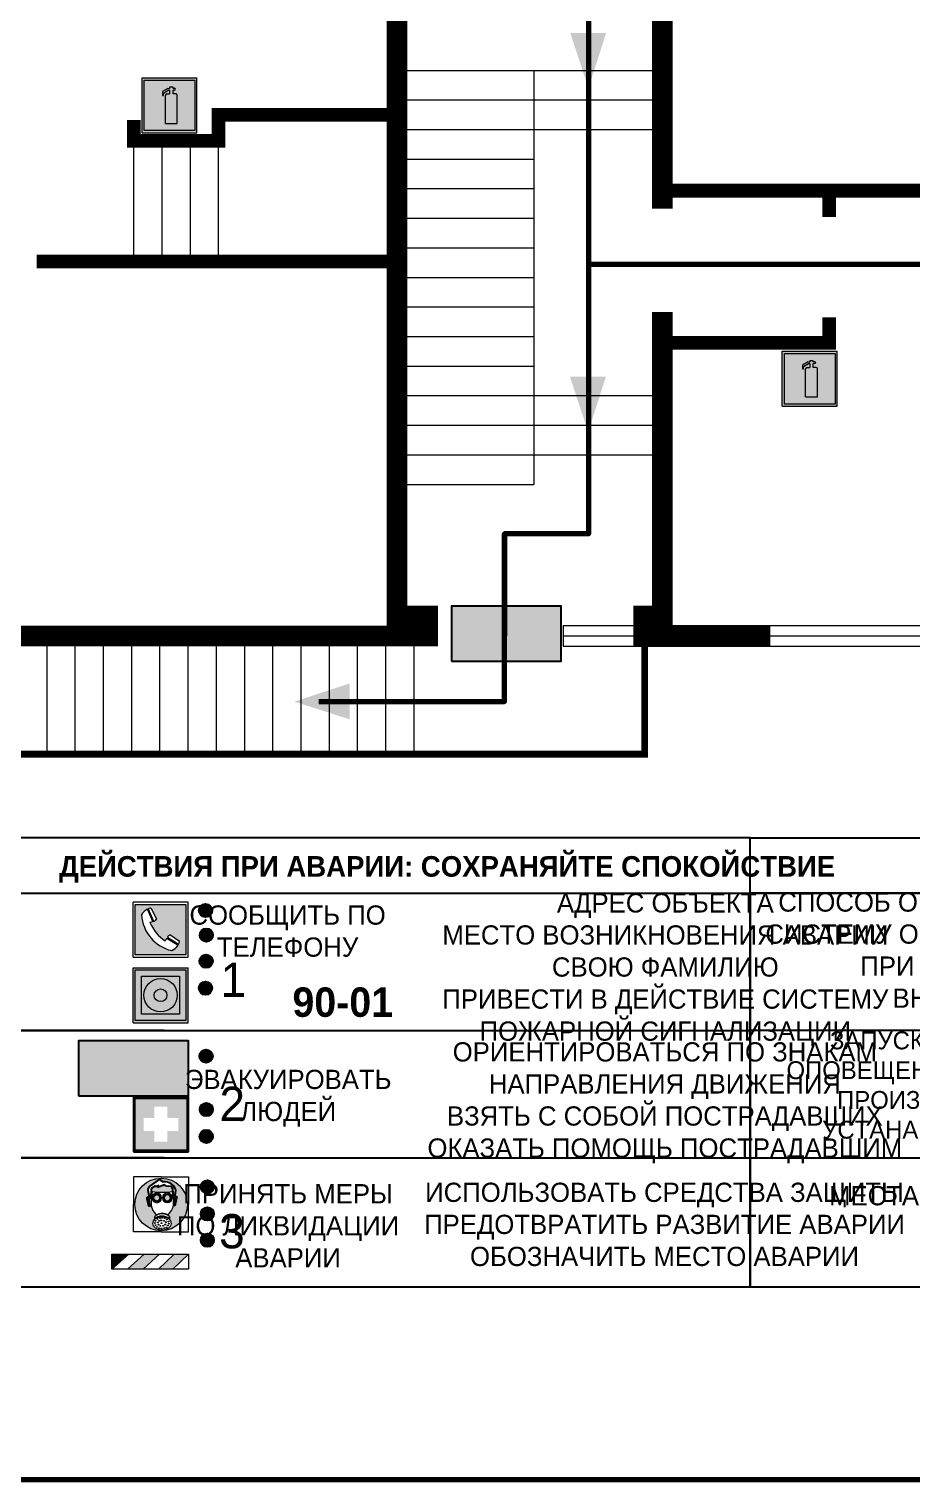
# Model space of a CAD drawing. Header units: millimetres. Extents: x 13810 to 67229, y 12374 to 21950.
# Drawn here: x 29005.7 to 29134.3, y 18689 to 18900.3 of the extents above; entities that cross this region are included whole.
import ezdxf

# ---------------------------------------------------------------- set-up
doc = ezdxf.new("R2010")
doc.units = ezdxf.units.MM
doc.layers.add('План_Штампы', color=7, linetype='Continuous')
doc.styles.add('обычный', font='arial.ttf')

# ---------------------------------------------------------------- blocks, each defined once
blk = doc.blocks.new('A$C38D26F80')
h = blk.add_hatch(color=5)
h.dxf.hatch_style = 1
h.paths.add_polyline_path([(-8.77, -4.48, 1), (-0.19, -4.48, 1)])
h.paths.add_polyline_path([(-6.75, -3.58), (-6.75, -3.31), (-6.62, -3.22), (-6.5, -3.22), (-6.42, -3.3), (-6.39, -3.28), (-6.59, -2.23), (-6.59, -2.01), (-6.38, -1.58), (-4.76, -0.4), (-4.13, -0.79, -0.362848), (-2.1, -2.1, -0.201049), (-2.17, -2.48, 0.085434), (-2.26, -3.13), (-1.9, -3.16), (-2.25, -4.7), (-2.4, -4.59), (-2.43, -4.34), (-2.36, -4.34), (-2.14, -3.34), (-2.47, -3.42), (-2.58, -1.95), (-2.77, -1.58), (-3.58, -1.52), (-3.92, -1.26), (-5.05, -1.73), (-4.87, -1.39), (-5.41, -1.6), (-5.41, -1.46), (-6.13, -1.87), (-6.18, -3.5), (-6.56, -3.47), (-6.37, -4.59), (-6.16, -4.43), (-6.16, -4.66), (-6.36, -4.79), (-6.37, -4.8), (-6.51, -4.76)], flags=16)
h.paths.add_polyline_path([(-6.51, -4.76), (-6.36, -4.79), (-6.37, -4.8)], flags=0)
h.paths.add_polyline_path([(-5.92, -2.34, 0.089508), (-2.67, -2.35), (-2.48, -3.88, -0.268602), (-3.4, -6.18, 0.262449), (-5.2, -6.18, -0.268602), (-6.11, -3.88)], flags=16)
edge = h.paths.add_edge_path(flags=16)
edge.add_ellipse((-5.19, -3.41), major_axis=(0, 0.842), ratio=0.848992, start_angle=0, end_angle=360)
edge = h.paths.add_edge_path(flags=0)
edge.add_ellipse((-5.19, -3.39), major_axis=(0, 0.665), ratio=0.853798, start_angle=0, end_angle=360)
edge = h.paths.add_edge_path(flags=0)
edge.add_ellipse((-5.19, -3.4), major_axis=(0, 0.528), ratio=0.864094, start_angle=0, end_angle=360)
edge = h.paths.add_edge_path(flags=16)
edge.add_ellipse((-3.47, -3.4), major_axis=(0, 0.842), ratio=0.848992, start_angle=0, end_angle=360)
h.paths.add_polyline_path([(-3.13, -6.45), (-3.13, -6.84, 0.383174), (-5.57, -6.85), (-5.57, -6.49, -0.369952)], flags=16)
edge = h.paths.add_edge_path(flags=0)
edge.add_ellipse((-3.47, -3.39), major_axis=(0, 0.665), ratio=0.853798, start_angle=0, end_angle=360)
edge = h.paths.add_edge_path(flags=0)
edge.add_ellipse((-3.47, -3.4), major_axis=(0, 0.528), ratio=0.864094, start_angle=0, end_angle=360)
edge = h.paths.add_edge_path(flags=16)
edge.add_ellipse((-4.34, -7.57), major_axis=(-1.48, 0), ratio=0.744955, start_angle=0, end_angle=360)
h.paths.add_polyline_path([(-5.01, -6.85, -1), (-5.15, -6.85, -1)], flags=0)
h.paths.add_polyline_path([(-5.33, -7.14, -1), (-5.47, -7.14, -1)], flags=0)
h.paths.add_polyline_path([(-4.61, -6.71, -1), (-4.74, -6.71, -1)], flags=16)
h.paths.add_polyline_path([(-5.43, -7.51, -1), (-5.57, -7.51, -1)], flags=0)
h.paths.add_polyline_path([(-4.26, -6.67, -1), (-4.4, -6.67, -1)], flags=16)
h.paths.add_polyline_path([(-4.74, -7.14, -1), (-4.88, -7.14, -1)], flags=0)
h.paths.add_polyline_path([(-4.93, -7.43, -1), (-5.07, -7.43, -1)], flags=0)
h.paths.add_polyline_path([(-4.41, -7.07, -1), (-4.54, -7.07, -1)], flags=0)
h.paths.add_polyline_path([(-5.33, -7.87, -1), (-5.46, -7.87, -1)], flags=0)
h.paths.add_polyline_path([(-3.8, -6.71, -1), (-3.94, -6.71, -1)], flags=16)
h.paths.add_polyline_path([(-4.85, -7.78, -1), (-4.98, -7.78, -1)], flags=0)
h.paths.add_polyline_path([(-3.96, -7.14, -1), (-4.1, -7.14, -1)], flags=0)
h.paths.add_polyline_path([(-4.33, -7.53, -1), (-4.47, -7.53, -1)], flags=0)
h.paths.add_polyline_path([(-5.09, -8.12, -1), (-5.23, -8.12, -1)], flags=0)
h.paths.add_polyline_path([(-3.5, -6.94, -1), (-3.64, -6.94, -1)], flags=0)
h.paths.add_polyline_path([(-4.54, -7.97, -1), (-4.68, -7.97, -1)], flags=0)
h.paths.add_polyline_path([(-3.66, -7.39, -1), (-3.8, -7.39, -1)], flags=0)
h.paths.add_polyline_path([(-4.73, -8.35, -1), (-4.86, -8.35, -1)], flags=0)
h.paths.add_polyline_path([(-4.09, -7.96, -1), (-4.23, -7.96, -1)], flags=0)
h.paths.add_polyline_path([(-3.77, -7.74, -1), (-3.91, -7.74, -1)], flags=0)
h.paths.add_polyline_path([(-3.22, -7.27, -1), (-3.35, -7.27, -1)], flags=0)
h.paths.add_polyline_path([(-4.34, -8.4, -1), (-4.47, -8.4, -1)], flags=0)
h.paths.add_polyline_path([(-3.16, -7.61, -1), (-3.3, -7.61, -1)], flags=0)
h.paths.add_polyline_path([(-3.9, -8.35, -1), (-4.04, -8.35, -1)], flags=0)
h.paths.add_polyline_path([(-3.32, -7.91, -1), (-3.46, -7.91, -1)], flags=0)
h.paths.add_polyline_path([(-3.55, -8.23, -1), (-3.69, -8.23, -1)], flags=0)
at = {"color": 5, "lineweight": 5}
for p, q in [((-4.48, 0), (-8.96, 0)), ((-8.96, 0), (-8.96, -4.48)), ((-4.48, 0), (0, 0)), ((0, 0), (0, -4.48)), ((-6.59, -2.01), (-6.38, -1.58)), ((-6.59, -2.23), (-6.59, -2.01)), ((-6.39, -3.28), (-6.59, -2.23)), ((-6.38, -1.58), (-4.76, -0.4)), ((-6.13, -1.87), (-6.18, -3.5)), ((-5.41, -1.46), (-6.13, -1.87)), ((-5.92, -2.34), (-6.11, -3.88)), ((-4.87, -1.39), (-5.41, -1.6)), ((-5.41, -1.6), (-5.41, -1.46)), ((-3.92, -1.26), (-5.05, -1.73)), ((-5.05, -1.73), (-4.87, -1.39)), ((-4.76, -0.4), (-4.13, -0.79)), ((-3.58, -1.52), (-3.92, -1.26)), ((-2.77, -1.58), (-3.58, -1.52)), ((-2.58, -1.95), (-2.77, -1.58)), ((-2.67, -2.34), (-2.48, -3.88)), ((-2.47, -3.42), (-2.58, -1.95)), ((-8.96, -8.96), (-8.96, -4.48)), ((-6.75, -3.31), (-6.62, -3.22)), ((-6.75, -3.58), (-6.75, -3.31)), ((-6.51, -4.76), (-6.75, -3.58)), ((-6.62, -3.22), (-6.5, -3.22)), ((-6.18, -3.5), (-6.56, -3.47)), ((-6.56, -3.47), (-6.37, -4.59)), ((-6.5, -3.22), (-6.42, -3.3)), ((-6.42, -3.3), (-6.39, -3.28)), ((-6.37, -4.59), (-6.16, -4.43)), ((-6.16, -4.66), (-6.37, -4.8)), ((-6.16, -4.43), (-6.16, -4.66)), ((-2.14, -3.34), (-2.47, -3.42)), ((-2.43, -4.34), (-2.4, -4.59)), ((-2.43, -4.34), (-2.36, -4.34)), ((-2.4, -4.59), (-2.25, -4.7)), ((-2.36, -4.34), (-2.14, -3.34)), ((-1.9, -3.16), (-2.26, -3.13)), ((-2.25, -4.7), (-1.9, -3.16)), ((0, -8.96), (0, -4.48)), ((-6.37, -4.8), (-6.51, -4.76)), ((-5.57, -6.49), (-5.57, -6.85)), ((-3.13, -6.45), (-3.13, -6.84)), ((-4.48, -8.96), (-8.96, -8.96)), ((-4.48, -8.96), (0, -8.96))]:
    blk.add_line(p, q, dxfattribs=at)
at = {"color": 5}
for p, q in [((-6.59, -2.01), (-6.38, -1.58)), ((-6.59, -2.23), (-6.59, -2.01)), ((-6.39, -3.28), (-6.59, -2.23)), ((-6.38, -1.58), (-4.76, -0.4)), ((-6.13, -1.87), (-6.18, -3.5)), ((-5.41, -1.46), (-6.13, -1.87)), ((-4.87, -1.39), (-5.41, -1.6)), ((-5.41, -1.6), (-5.41, -1.46)), ((-3.92, -1.26), (-5.05, -1.73)), ((-5.05, -1.73), (-4.87, -1.39)), ((-4.76, -0.4), (-4.13, -0.79)), ((-3.58, -1.52), (-3.92, -1.26)), ((-2.77, -1.58), (-3.58, -1.52)), ((-2.58, -1.95), (-2.77, -1.58)), ((-2.47, -3.42), (-2.58, -1.95)), ((-6.75, -3.31), (-6.62, -3.22)), ((-6.75, -3.58), (-6.75, -3.31)), ((-6.51, -4.76), (-6.75, -3.58)), ((-6.62, -3.22), (-6.5, -3.22)), ((-6.18, -3.5), (-6.56, -3.47)), ((-6.56, -3.47), (-6.37, -4.59)), ((-6.5, -3.22), (-6.42, -3.3)), ((-6.42, -3.3), (-6.39, -3.28)), ((-6.37, -4.59), (-6.16, -4.43)), ((-6.16, -4.66), (-6.37, -4.8)), ((-6.16, -4.66), (-6.36, -4.79)), ((-6.16, -4.43), (-6.16, -4.66)), ((-2.14, -3.34), (-2.47, -3.42)), ((-2.4, -4.59), (-2.43, -4.34)), ((-2.43, -4.34), (-2.36, -4.34)), ((-2.25, -4.7), (-2.4, -4.59)), ((-2.36, -4.34), (-2.14, -3.34)), ((-2.26, -3.13), (-1.9, -3.16)), ((-1.9, -3.16), (-2.25, -4.7)), ((-6.37, -4.8), (-6.51, -4.76)), ((-6.36, -4.79), (-6.51, -4.76))]:
    blk.add_line(p, q, dxfattribs=at)
at = {"color": 5, "lineweight": 5}
for centre, radius in [((-4.48, -4.48), 4.29), ((-5.4, -7.14), 0.0678), ((-5.08, -6.85), 0.0678), ((-4.81, -7.14), 0.0678), ((-4.67, -6.71), 0.0678), ((-4.47, -7.07), 0.0678), ((-4.33, -6.67), 0.0678), ((-4.03, -7.14), 0.0678), ((-3.87, -6.71), 0.0678), ((-3.57, -6.94), 0.0678), ((-5.5, -7.51), 0.0678), ((-5.4, -7.87), 0.0678), ((-5.16, -8.12), 0.0678), ((-5, -7.43), 0.0678), ((-4.91, -7.78), 0.0678), ((-4.79, -8.35), 0.0678), ((-4.61, -7.97), 0.0678), ((-4.4, -7.53), 0.0678), ((-4.4, -8.4), 0.0678), ((-4.16, -7.96), 0.0678), ((-3.97, -8.35), 0.0678), ((-3.84, -7.74), 0.0678), ((-3.73, -7.39), 0.0678), ((-3.62, -8.23), 0.0678), ((-3.39, -7.91), 0.0678), ((-3.28, -7.27), 0.0678), ((-3.23, -7.61), 0.0678)]:
    blk.add_circle(centre, radius, dxfattribs=at)
for centre, radius, start, end in [((-4.28, 6.66), 9.15, 259.6987, 280.1569), ((-2.6, -2.2), 0.513, 326.4781, 11.7739), ((-3.66, -4.24), 2.47, 171.573, 231.7124), ((-4.93, -4.24), 2.47, 308.2876, 8.427), ((-0.47, -3.05), 1.79, 161.5846, 182.4584), ((-4.33, -7.88), 1.87, 50.358, 131.5662), ((-4.34, -8.2), 1.82, 48.4943, 132.3565), ((-4.3, -7.78), 1.83, 60.5889, 119.4111)]:
    blk.add_arc(centre, radius, start, end, dxfattribs=at)
at = {"color": 5}
for centre, radius, start, end in [((-3.89, -2.66), 1.88, 17.387, 97.1599), ((-2.6, -2.2), 0.511, 326.3906, 11.8614), ((-0.35, -3.07), 1.91, 162.2553, 181.7878)]:
    blk.add_arc(centre, radius, start, end, dxfattribs=at)
at = {"color": 5, "lineweight": 5}
for centre, major_axis, ratio in [((-5.19, -3.41), (0, 0.842), 0.848992), ((-5.19, -3.39), (0, 0.665), 0.853798), ((-5.19, -3.4), (0, 0.528), 0.864094), ((-3.47, -3.4), (0, 0.842), 0.848992), ((-3.47, -3.39), (0, 0.665), 0.853798), ((-3.47, -3.4), (0, 0.528), 0.864094), ((-4.34, -7.57), (-1.48, 0), 0.744955)]:
    blk.add_ellipse(centre, major_axis=major_axis, ratio=ratio, dxfattribs=at)
blk = doc.blocks.new('A$C47DD6509')
at = {"lineweight": 5}
for points in [[(-8.69, 0), (-11.19, 0), (-11.19, -2.22)], [(-4.22, 0), (-6.45, 0), (-8.91, -2.22), (-6.61, -2.22)], [(0, 0), (-2.09, 0), (-4.36, -2.22), (-2.29, -2.22)]]:
    blk.add_hatch(color=242, dxfattribs=at).paths.add_polyline_path(points)
at = {"color": 242, "lineweight": 5}
for p, q in [((-11.19, -2.22), (-8.69, 0)), ((-11.19, -2.22), (-11.19, 0)), ((-11.19, 0), (-8.69, 0)), ((-11.19, 0), (0, 0)), ((-8.91, -2.22), (-6.45, 0)), ((-6.61, -2.22), (-4.22, 0)), ((-4.36, -2.22), (-2.09, 0)), ((-2.29, -2.22), (0, 0)), ((0, 0), (0, -2.22)), ((0, -2.22), (-11.19, -2.22))]:
    blk.add_line(p, q, dxfattribs=at)
blk = doc.blocks.new('A$C32E8229D')
at = {"true_color": 0xffffff}
blk.add_hatch(color=7, dxfattribs=at).paths.add_polyline_path([(0, 0), (0, -8), (16, -8), (16, 0)])
h = blk.add_hatch(color=126)
h.paths.add_polyline_path([(0.2, -0.2), (15.8, -0.2), (15.8, -7.8), (0.2, -7.8)])
h.paths.add_polyline_path([(13.49, -2.05), (12.08, -2.05), (11.37, -2.63, 0.162397), (11.29, -2.84), (11.29, -3.63), (10.35, -3.63), (10.35, -4.05), (11.68, -4.05), (11.68, -3.48), (12.26, -4.28), (11.29, -5.1), (11.29, -6.78), (11.85, -6.78), (11.85, -5.44), (12.8, -4.64), (12.8, -5.94), (14.46, -5.94), (14.46, -5.39), (13.45, -5.39), (13.45, -3.97), (12.46, -2.59), (13.15, -2.59), (13.69, -3.34), (14.18, -3)], flags=16)
h.paths.add_polyline_path([(10.74, -1.82, 1), (11.8, -1.82, 1)], flags=16)
h.paths.add_polyline_path([(9.39, -3.59), (5.99, -3.59), (6.56, -3.03), (5.91, -3.03), (5.1, -3.83), (5.91, -4.64), (6.56, -4.64), (5.99, -4.09), (9.39, -4.09)], flags=16)
h.paths.add_polyline_path([(4.29, -1.08), (1.72, -1.08), (1.72, -6.6), (4.29, -6.6)], flags=16)
at = {"color": 126}
blk.add_lwpolyline([(16, -8), (0, -8), (0, 0), (16, 0)], close=True, dxfattribs=at)
blk = doc.blocks.new('A$C18900ED3')
h = blk.add_hatch(color=126)
h.paths.add_polyline_path([(-0.18, -0.18), (-7.02, -0.18), (-7.02, -7.02), (-0.18, -7.02)])
h.paths.add_polyline_path([(-5.89, -4.46), (-5.89, -2.77), (-4.46, -2.77), (-4.46, -1.31), (-2.77, -1.31), (-2.77, -2.77), (-1.33, -2.77), (-1.33, -4.46), (-2.77, -4.46), (-2.77, -5.89), (-4.46, -5.89), (-4.46, -4.46)], flags=16)
at = {"color": 126}
for p, q in [((-7.2, 0), (-7.2, -7.2)), ((0, 0), (-7.2, 0)), ((0, -7.2), (0, 0)), ((-7.02, -7.02), (-7.02, -0.18)), ((-7.02, -0.18), (-0.18, -0.18)), ((-0.18, -0.18), (-0.18, -7.02)), ((-7.2, -7.2), (0, -7.2)), ((-0.18, -7.02), (-7.02, -7.02))]:
    blk.add_line(p, q, dxfattribs=at)
blk = doc.blocks.new('A$C456E1F9C')
at = {"lineweight": 5}
h = blk.add_hatch(color=242, dxfattribs=at)
h.paths.add_polyline_path([(0.51, -1.47), (0.51, -13.26), (12.29, -13.26), (12.29, -1.47)])
h.paths.add_polyline_path([(5.42, -4.95, -0.254479), (4.78, -5.4), (3.52, -2.53, -0.209735), (4.23, -2.4)], flags=16)
h.paths.add_polyline_path([(8.53, -8.6), (10.87, -10.17), (10.54, -10.76), (8.03, -9.13, -0.192251)], flags=16)
h.paths.add_polyline_path([(4.61, -5.49, 0.005518), (3.87, -5.72, 0.128647), (7.49, -10.01, 0.00809), (7.83, -9.33), (10.47, -10.97, -0.16736), (8.99, -12.25, -0.327862), (1.95, -3.95, -0.166952), (3.36, -2.62)], flags=16)
at = {"color": 242, "lineweight": 5}
for p, q in [((0, -13.77), (0, -0.97)), ((12.8, -0.97), (0, -0.97)), ((4.61, -5.49), (3.36, -2.62)), ((3.52, -2.53), (4.78, -5.4)), ((4.23, -2.4), (5.42, -4.95)), ((12.8, -13.77), (12.8, -0.97)), ((7.83, -9.33), (10.47, -10.97)), ((8.03, -9.13), (10.54, -10.76)), ((10.81, -10.12), (8.53, -8.6)), ((10.8, -10.3), (10.81, -10.12)), ((10.54, -10.76), (10.8, -10.3)), ((0, -13.77), (12.8, -13.77))]:
    blk.add_line(p, q, dxfattribs=at)
blk.add_lwpolyline([(0.51, -1.47), (12.29, -1.47), (12.29, -13.26), (0.51, -13.26)], close=True, dxfattribs=at)
for centre, radius, start, end in [((4.59, -5.34), 2.99, 114.2845, 152.1974), ((4.02, -3.27), 0.891, 76.3284, 123.7092), ((11.12, -3.31), 9.19, 183.9915, 256.6009), ((14.98, -39.1), 35.17, 107.1487, 108.4135), ((13.86, -0.94), 11.08, 205.5536, 234.8762), ((4.68, -4.59), 0.824, 276.9621, 334.0723), ((-13.31, 0.8), 23.44, 332.5487, 334.4027), ((8.94, -9.5), 0.989, 114.4092, 157.9388), ((7.87, -9.46), 3, 291.9291, 329.9329)]:
    blk.add_arc(centre, radius, start, end, dxfattribs=at)
blk = doc.blocks.new('A$C54414219')
at = {"true_color": 0xffffff}
h = blk.add_hatch(color=7, dxfattribs=at)
h.paths.add_polyline_path([(2.39, -9.45), (2.39, -18.3), (11.23, -18.3), (11.23, -9.45)], flags=0)
h.paths.add_polyline_path([(10.71, -13.87, -1), (2.92, -13.87, -1)], flags=0)
h.paths.add_polyline_path([(8.3, -13.87, -1), (5.33, -13.87, -1)], flags=0)
h.paths.add_polyline_path([(0.41, -7.47), (0.41, -20.27), (13.21, -20.27), (13.21, -7.47)])
h.paths.add_polyline_path([(0.92, -19.77), (12.71, -19.77), (12.71, -7.98), (0.92, -7.98)], flags=16)
h.paths.add_polyline_path([(11.23, -9.45), (11.23, -18.3), (2.39, -18.3), (2.39, -9.45)], flags=0)
at = {"lineweight": 5}
h = blk.add_hatch(color=242, dxfattribs=at)
h.paths.add_polyline_path([(12.71, -7.98), (0.92, -7.98), (0.92, -19.77), (12.71, -19.77)])
h.paths.add_polyline_path([(11.23, -18.3), (2.39, -18.3), (2.39, -9.45), (11.23, -9.45)], flags=16)
h.paths.add_polyline_path([(10.71, -13.87, -1), (2.92, -13.87, -1)], flags=0)
h.paths.add_polyline_path([(8.3, -13.87, -1), (5.33, -13.87, -1)], flags=0)
at = {"true_color": 0xffffff}
h = blk.add_hatch(color=7, dxfattribs=at)
h.paths.add_polyline_path([(2.39, -9.45), (2.39, -18.3), (11.23, -18.3), (11.23, -9.45)])
h.paths.add_polyline_path([(10.71, -13.87, -1), (2.92, -13.87, -1)], flags=16)
h.paths.add_polyline_path([(8.3, -13.87, -1), (5.33, -13.87, -1)], flags=0)
at = {"lineweight": 5}
h = blk.add_hatch(color=242, dxfattribs=at)
h.paths.add_polyline_path([(2.92, -13.87, 1), (10.71, -13.87, 1)])
h.paths.add_polyline_path([(8.3, -13.87, -1), (5.33, -13.87, -1)], flags=16)
at = {"color": 242, "lineweight": 5}
for p, q in [((0.41, -20.27), (0.41, -7.47)), ((0.41, -7.47), (13.21, -7.47)), ((0.41, -7.47), (13.21, -7.47)), ((13.21, -20.27), (13.21, -7.47)), ((0.41, -20.27), (13.21, -20.27))]:
    blk.add_line(p, q, dxfattribs=at)
for points in [[(0.92, -7.98), (12.71, -7.98), (12.71, -19.77), (0.92, -19.77)], [(2.39, -9.45), (11.23, -9.45), (11.23, -18.3), (2.39, -18.3)]]:
    blk.add_lwpolyline(points, close=True, dxfattribs=at)
for radius in [3.89, 1.49]:
    blk.add_circle((6.81, -13.87), radius, dxfattribs=at)
blk = doc.blocks.new('A$C7B4425F7')
at = {"true_color": 0xffffff}
blk.add_hatch(color=7, dxfattribs=at).paths.add_polyline_path([(0, 0), (-16, 0), (-16, -8), (0, -8)])
h = blk.add_hatch(color=126)
h.paths.add_polyline_path([(-0.2, -0.2), (-15.8, -0.2), (-15.8, -7.8), (-0.2, -7.8)])
h.paths.add_polyline_path([(-11.76, -2.03), (-11.76, -3.66), (-11.17, -3.66, -0.568275), (-11.17, -6.18), (-12.58, -6.18), (-12.58, -2.03)], flags=16)
h.paths.add_polyline_path([(-13.33, -4.12, -0.495768), (-13.59, -6.18), (-15.03, -6.18), (-15.03, -2.03), (-13.59, -2.03, -0.487973)], flags=16)
h.paths.add_polyline_path([(-10.25, -2.03), (-9.48, -2.03), (-9.48, -6.18), (-10.25, -6.18)], flags=16)
h.paths.add_polyline_path([(-13.84, -3.69), (-14.24, -3.69), (-14.24, -3.03), (-13.9, -3.03, -0.692621)], flags=0)
h.paths.add_polyline_path([(-9.15, -2.03), (-8.4, -2.03), (-8.04, -3.07), (-7.68, -2.03), (-6.93, -2.03), (-7.64, -4.1), (-6.93, -6.18), (-7.68, -6.18), (-8.04, -5.14), (-8.4, -6.18), (-9.15, -6.18), (-8.44, -4.1)], flags=16)
h.paths.add_polyline_path([(-11.76, -4.46), (-11.42, -4.46, -0.692621), (-11.36, -5.12), (-11.76, -5.12)], flags=0)
h.paths.add_polyline_path([(-13.9, -5.2), (-14.24, -5.2), (-14.24, -4.55), (-13.84, -4.55, -0.708038)], flags=0)
edge = h.paths.add_edge_path(flags=16)
edge.add_ellipse((-5.51, -4.08), major_axis=(0, 2.05), ratio=0.586184, start_angle=0, end_angle=360)
edge = h.paths.add_edge_path(flags=0)
edge.add_ellipse((-5.51, -4.08), major_axis=(0, 1.14), ratio=0.454828, start_angle=0, end_angle=360)
h.paths.add_polyline_path([(-4.13, -4.96, 0.377264), (-3.48, -4.52, 0.0555), (-3.16, -2.03), (-1.66, -2.03), (-1.66, -4.96), (-0.96, -4.96), (-0.96, -7.01), (-1.75, -7.01), (-1.75, -6.18), (-3.3, -6.18), (-3.3, -7.02), (-4.13, -7.02)], flags=16)
h.paths.add_polyline_path([(-2.73, -2.91), (-2.28, -2.91), (-2.28, -4.96), (-3.05, -4.96, 0.079136)], flags=0)
at = {"color": 126}
blk.add_lwpolyline([(-16, -8), (0, -8), (0, 0), (-16, 0)], close=True, dxfattribs=at)
blk = doc.blocks.new('A$C3AD82952')
at = {"true_color": 0xf5f5ff}
h = blk.add_hatch(color=7, dxfattribs=at)
h.dxf.hatch_style = 1
h.paths.add_polyline_path([(8.21, 8.73, 0.414214), (7.89, 9.05), (7.22, 9.05), (7.22, 9.92), (7.59, 9.92, 1), (7.57, 10.36), (7.22, 10.36), (7.22, 10.6), (6.43, 10.6), (6.43, 10.36), (6.01, 10.36), (4.74, 9.59), (4.74, 8.69), (4.98, 8.73), (4.98, 9.26), (6.12, 9.91), (6.43, 9.91), (6.43, 9.05), (5.76, 9.05, 0.414214), (5.44, 8.73), (5.44, 2.2), (8.21, 2.2)], flags=0)
h.paths.add_polyline_path([(12.8, 12.8), (0, 12.8), (0, 0), (12.8, 0)])
h.paths.add_polyline_path([(0.51, 12.29), (12.29, 12.29), (12.29, 0.51), (0.51, 0.51)], flags=16)
h.paths.add_polyline_path([(4.74, 9.59), (6.01, 10.36), (6.43, 10.36), (6.43, 10.6), (7.22, 10.6), (7.22, 10.36), (7.59, 10.36, -0.94586), (7.59, 9.92), (7.22, 9.92), (7.22, 9.05), (7.89, 9.05, -0.414214), (8.21, 8.73), (8.21, 2.2), (5.44, 2.2), (5.44, 8.73, -0.414214), (5.76, 9.05), (6.43, 9.05), (6.43, 9.91), (6.12, 9.91), (4.98, 9.26), (4.98, 8.73), (4.74, 8.69)], flags=0)
h = blk.add_hatch(color=242)
h.dxf.hatch_style = 1
h.paths.add_polyline_path([(12.29, 12.29), (0.51, 12.29), (0.51, 0.51), (12.29, 0.51)])
h.paths.add_polyline_path([(4.74, 8.69), (4.74, 9.59), (6.01, 10.36), (6.43, 10.36), (6.43, 10.6), (7.22, 10.6), (7.22, 10.36), (7.59, 10.36, -0.94586), (7.59, 9.92), (7.22, 9.92), (7.22, 9.05), (7.89, 9.05, -0.414214), (8.21, 8.73), (8.21, 2.2), (5.44, 2.2), (5.44, 8.73, -0.414214), (5.76, 9.05), (6.43, 9.05), (6.43, 9.91), (6.12, 9.91), (4.98, 9.26), (4.98, 8.73)], flags=16)
h = blk.add_hatch(color=7, dxfattribs=at)
h.dxf.hatch_style = 1
h.paths.add_polyline_path([(8.21, 8.73, 0.414214), (7.89, 9.05), (7.22, 9.05), (7.22, 9.92), (7.59, 9.92, 1), (7.57, 10.36), (7.22, 10.36), (7.22, 10.6), (6.43, 10.6), (6.43, 10.36), (6.01, 10.36), (4.74, 9.59), (4.74, 8.69), (4.98, 8.73), (4.98, 9.26), (6.12, 9.91), (6.43, 9.91), (6.43, 9.05), (5.76, 9.05, 0.414214), (5.44, 8.73), (5.44, 2.2), (8.21, 2.2)])
at = {"color": 242, "lineweight": 5}
for p, q in [((0, 0), (0, 12.8)), ((0, 12.8), (12.8, 12.8)), ((6.01, 10.36), (4.74, 9.59)), ((6.01, 10.36), (6.43, 10.36)), ((7.22, 10.6), (6.43, 10.6)), ((6.43, 10.6), (6.43, 10.36)), ((7.22, 10.36), (7.22, 10.6)), ((7.59, 10.36), (7.22, 10.36)), ((12.8, 0), (12.8, 12.8)), ((4.74, 9.59), (4.74, 8.69)), ((4.74, 8.69), (4.98, 8.73)), ((4.98, 9.26), (6.12, 9.91)), ((4.98, 8.73), (4.98, 9.26)), ((5.44, 2.2), (5.44, 8.73)), ((5.76, 9.05), (6.43, 9.05)), ((6.12, 9.91), (6.43, 9.91)), ((6.43, 9.91), (6.43, 9.05)), ((7.22, 9.05), (7.22, 9.92)), ((7.59, 9.92), (7.22, 9.92)), ((7.89, 9.05), (7.22, 9.05)), ((8.21, 2.2), (8.21, 8.73)), ((0, 0), (12.8, 0)), ((5.44, 2.2), (8.21, 2.2))]:
    blk.add_line(p, q, dxfattribs=at)
blk.add_lwpolyline([(0.51, 12.29), (12.29, 12.29), (12.29, 0.51), (0.51, 0.51)], close=True, dxfattribs=at)
for centre, radius, start, end in [((7.58, 10.14), 0.223, 273.1875, 86.8125), ((5.76, 8.73), 0.32, 90, 180), ((7.89, 8.73), 0.32, 0, 90)]:
    blk.add_arc(centre, radius, start, end, dxfattribs=at)

msp = doc.modelspace()

# ---------------------------------------------------------------- hatches: boundary and pattern name
at = {"lineweight": 0}
h = msp.add_hatch(color=256, dxfattribs=at)
h.dxf.hatch_style = 1
h.paths.add_polyline_path([(29030.49, 18771.9, 1), (29032.42, 18771.9, 1)])
h = msp.add_hatch(color=256, dxfattribs=at)
h.dxf.hatch_style = 1
h.paths.add_polyline_path([(29030.59, 18768.32, 1), (29032.52, 18768.32, 1)])
h = msp.add_hatch(color=256, dxfattribs=at)
h.dxf.hatch_style = 1
h.paths.add_polyline_path([(29030.55, 18764.51, 1), (29032.48, 18764.51, 1)])
h = msp.add_hatch(color=256, dxfattribs=at)
h.dxf.hatch_style = 1
h.paths.add_polyline_path([(29030.47, 18760.58, 1), (29032.4, 18760.58, 1)])
h = msp.add_hatch(color=256, dxfattribs=at)
h.dxf.hatch_style = 1
h.paths.add_polyline_path([(29030.55, 18750.69, 1), (29032.49, 18750.69, 1)])
h = msp.add_hatch(color=256, dxfattribs=at)
h.dxf.hatch_style = 1
h.paths.add_polyline_path([(29030.6, 18742.91, 1), (29032.53, 18742.91, 1)])
h = msp.add_hatch(color=256, dxfattribs=at)
h.dxf.hatch_style = 1
h.paths.add_polyline_path([(29030.59, 18739.01, 1), (29032.52, 18739.01, 1)])
h = msp.add_hatch(color=256, dxfattribs=at)
h.dxf.hatch_style = 1
h.paths.add_polyline_path([(29030.75, 18731.66, 1), (29032.68, 18731.66, 1)])
h = msp.add_hatch(color=256, dxfattribs=at)
h.dxf.hatch_style = 1
h.paths.add_polyline_path([(29030.74, 18727.72, 1), (29032.67, 18727.72, 1)])
h = msp.add_hatch(color=256, dxfattribs=at)
h.dxf.hatch_style = 1
h.paths.add_polyline_path([(29030.74, 18723.88, 1), (29032.67, 18723.88, 1)])

# ---------------------------------------------------------------- linework, layer by layer
at = {"color": 2, "lineweight": 100}
msp.add_lwpolyline([(28797.88, 19083.98), (29397.88, 19083.98), (29397.88, 18688.98), (28797.88, 18688.98)], close=True, dxfattribs=at)
at = {"lineweight": 0}
for points, const_width in [([(29097.98, 18923.03), (29097.98, 18874.11)], 3), ([(29065.28, 18814.77), (29059.33, 18814.77), (29059.33, 18917.09), (29064.56, 18917.09)], 3), ([(29021.02, 18887.01), (29021.02, 18887.01), (29021.02, 18884), (29033.35, 18883.98)], 2), ([(29030.41, 18883.98), (29033.35, 18883.98), (29033.35, 18887.77), (29058.51, 18887.77)], 2), ([(29338.66, 18876.72), (29097.98, 18876.72)], 2), ([(29122.24, 18876.72), (29122.24, 18872.91)], 2), ([(29059.33, 18866.4), (29006.85, 18866.4)], 2), ([(29097.98, 18859.08), (29097.98, 18814.77), (29093.75, 18814.77)], 3), ([(29122.24, 18858.3), (29122.24, 18854.55), (29097.98, 18854.55)], 2), ([(29065.28, 18811.89), (28973.43, 18811.89)], 3), ([(29113.71, 18811.89), (29093.75, 18811.89)], 3), ([(29004.26, 18794.68), (29095.4, 18794.68), (29095.4, 18811.89)], 1)]:
    msp.add_lwpolyline(points, dxfattribs=dict(at, const_width=const_width))
at = {"color": 126, "lineweight": 100, "true_color": 0x008754}
for points in [[(29072.33, 18903.2), (29072.33, 18903.2), (29087.19, 18903.2), (29087.19, 18866.01), (29217.33, 18866.01), (29217.33, 18836.78), (29318.2, 18836.78)], [(29087.19, 18866.01), (29087.19, 18826.73), (29075, 18826.73), (29075, 18811.89)], [(29047.96, 18802.35), (29075, 18802.35), (29075, 18826.73)]]:
    msp.add_lwpolyline(points, dxfattribs=at)
at = {"lineweight": 0}
for points in [[(29059.33, 18894.24), (29097.98, 18894.24)], [(29079.24, 18894.24), (29079.24, 18833.96)], [(29059.33, 18889.94), (29097.98, 18889.94)], [(29059.33, 18889.94), (29097.98, 18889.94)], [(29059.33, 18889.94), (29097.98, 18889.94)], [(29059.33, 18885.63), (29097.98, 18885.63)], [(29059.33, 18885.63), (29097.98, 18885.63)], [(29059.33, 18885.63), (29097.98, 18885.63)], [(29021.02, 18866.4), (29021.02, 18883.62)], [(29025.13, 18866.4), (29025.13, 18883.62)], [(29025.13, 18866.4), (29025.13, 18883.62)], [(29029.24, 18866.4), (29029.24, 18883.62)], [(29029.24, 18866.4), (29029.24, 18883.62)], [(29033.35, 18866.4), (29033.35, 18883.62)], [(29033.35, 18866.4), (29033.35, 18883.62)], [(29059.33, 18881.32), (29079.24, 18881.32)], [(29059.33, 18881.32), (29079.24, 18881.32)], [(29059.33, 18881.32), (29079.24, 18881.32)], [(29059.33, 18877.02), (29079.24, 18877.02)], [(29059.33, 18877.02), (29079.24, 18877.02)], [(29059.33, 18877.02), (29079.24, 18877.02)], [(29059.33, 18872.71), (29079.24, 18872.71)], [(29059.33, 18872.71), (29079.24, 18872.71)], [(29059.33, 18872.71), (29079.24, 18872.71)], [(29059.33, 18868.41), (29079.24, 18868.41)], [(29059.33, 18868.41), (29079.24, 18868.41)], [(29059.33, 18868.41), (29079.24, 18868.41)], [(29059.33, 18864.1), (29079.24, 18864.1)], [(29059.33, 18864.1), (29079.24, 18864.1)], [(29059.33, 18864.1), (29079.24, 18864.1)], [(29059.33, 18859.79), (29079.24, 18859.79)], [(29059.33, 18859.79), (29079.24, 18859.79)], [(29059.33, 18855.49), (29079.24, 18855.49)], [(29059.33, 18855.49), (29079.24, 18855.49)], [(29059.33, 18851.18), (29079.24, 18851.18)], [(29059.33, 18851.18), (29079.24, 18851.18)], [(29059.33, 18846.88), (29097.98, 18846.88)], [(29059.33, 18846.88), (29097.98, 18846.88)], [(29059.33, 18842.57), (29097.98, 18842.57)], [(29059.33, 18842.57), (29097.98, 18842.57)], [(29059.33, 18838.27), (29097.98, 18838.27)], [(29059.33, 18838.27), (29097.98, 18838.27)], [(29059.33, 18833.96), (29079.24, 18833.96)], [(29083.53, 18813.4), (29273.37, 18813.4)], [(29083.53, 18813.4), (29083.53, 18810.39)], [(29008.37, 18794.68), (29008.37, 18811.89)], [(29008.37, 18794.68), (29008.37, 18811.89)], [(29012.48, 18794.68), (29012.48, 18811.89)], [(29012.48, 18794.68), (29012.48, 18811.89)], [(29016.59, 18794.68), (29016.59, 18811.89)], [(29016.59, 18794.68), (29016.59, 18811.89)], [(29020.7, 18794.68), (29020.7, 18811.89)], [(29020.7, 18794.68), (29020.7, 18811.89)], [(29024.81, 18794.68), (29024.81, 18811.89)], [(29024.81, 18794.68), (29024.81, 18811.89)], [(29028.92, 18794.68), (29028.92, 18811.89)], [(29028.92, 18794.68), (29028.92, 18811.89)], [(29033.04, 18794.68), (29033.04, 18811.89)], [(29033.04, 18794.68), (29033.04, 18811.89)], [(29037.15, 18794.68), (29037.15, 18811.89)], [(29037.15, 18794.68), (29037.15, 18811.89)], [(29041.26, 18794.68), (29041.26, 18811.89)], [(29041.26, 18794.68), (29041.26, 18811.89)], [(29045.37, 18794.68), (29045.37, 18811.89)], [(29045.37, 18794.68), (29045.37, 18811.89)], [(29049.48, 18794.68), (29049.48, 18811.89)], [(29049.48, 18794.68), (29049.48, 18811.89)], [(29053.59, 18794.68), (29053.59, 18811.89)], [(29053.59, 18794.68), (29053.59, 18811.89)], [(29053.59, 18794.68), (29053.59, 18811.89)], [(29057.7, 18794.68), (29057.7, 18811.89)], [(29057.7, 18794.68), (29057.7, 18811.89)], [(29057.7, 18794.68), (29057.7, 18811.89)], [(29061.81, 18794.68), (29061.81, 18811.89)], [(29083.53, 18811.89), (29273.37, 18811.89)], [(29083.53, 18810.39), (29273.37, 18810.39)]]:
    msp.add_lwpolyline(points, dxfattribs=at)
for points in [[(28967.01, 18774.44), (29110.77, 18774.44), (29110.77, 18782.49), (28967.01, 18782.49)], [(29110.77, 18782.49), (29232.49, 18782.49), (29232.49, 18717.04), (29110.77, 18717.04)], [(29110.77, 18782.49), (29232.49, 18782.49), (29232.49, 18774.44), (29110.77, 18774.44)], [(28967.01, 18774.44), (29110.77, 18774.44), (29110.77, 18717.04), (28967.01, 18717.04)], [(29110.77, 18774.44), (29232.49, 18774.44), (29232.49, 18754.44), (29110.77, 18754.44)], [(29232.49, 18754.44), (29110.77, 18754.44), (29110.77, 18735.87), (29232.49, 18735.87)]]:
    msp.add_lwpolyline(points, close=True)
for points in [[(29025.42, 18754.44), (28967.01, 18754.44), (29110.77, 18754.44)], [(29025.42, 18735.87), (28967.01, 18735.87), (29110.77, 18735.87)]]:
    msp.add_lwpolyline(points)
for centre in [(29031.45, 18771.9), (29031.56, 18768.32), (29031.52, 18764.51), (29031.44, 18760.58), (29031.52, 18750.69), (29031.56, 18742.91), (29031.55, 18739.01), (29031.71, 18731.66), (29031.71, 18727.72), (29031.71, 18723.88)]:
    msp.add_circle(centre, 0.966)
at = {"layer": 'План_Штампы', "color": 126, "true_color": 0x008754}
for points in [[(29084.56, 18899.68), (29089.78, 18899.68), (29087.2, 18891.65)], [(29084.51, 18849.63), (29089.74, 18849.62), (29087.16, 18841.6)], [(29052.42, 18804.97), (29052.41, 18799.74), (29044.39, 18802.32)]]:
    msp.add_solid(points, dxfattribs=at)

# ---------------------------------------------------------------- block references
for name, p, xscale, yscale, zscale in [('A$C3AD82952', (29022.2, 18885.15), 0.625, 0.625, 0.625), ('A$C3AD82952', (29115.43, 18845.34), 0.625, 0.625, 0.625), ('A$C456E1F9C', (29020.9, 18773.72), 0.625, 0.625, 0.625), ('A$C54414219', (29020.64, 18768.23), 0.625, 0.625, 0.625), ('A$C18900ED3', (29028.96, 18744.77), 1.111111111007631, 1.111111111007631, 1.111111111007631), ('A$C38D26F80', (29028.98, 18733.1), 0.8928571427240968, 0.8928571427240968, 0.8928571427240968)]:
    msp.add_blockref(name, p, dxfattribs=dict(xscale=xscale, yscale=yscale, zscale=zscale))
at = {"xscale": -1}
msp.add_blockref('A$C32E8229D', (29028.96, 18752.92), dxfattribs=at)
at = {"color": 242, "true_color": 0xc1121c}
msp.add_blockref('A$C47DD6509', (29028.98, 18721.88), dxfattribs=at)
at = {"layer": 'План_Штампы'}
msp.add_blockref('A$C7B4425F7', (29083.25, 18816.2), dxfattribs=at)

# ---------------------------------------------------------------- texts
at = {"lineweight": 0, "attachment_point": 5, "style": 'обычный'}
for s, insert, char_height, width in [('{\\fProxima Nova Rg|b1|i0|c204|p2;ДЕЙСТВИЯ ПРИ АВАРИИ: СОХРАНЯЙТЕ СПОКОЙСТВИЕ\\H1.6644x; }', (29066.62, 18777.89), 3, 175.1736), ('{\\fProxima Nova Rg|b0|i0|c204|p2;СПОСОБ ОПОВЕЩЕНИЯ АВТОМАТИЧЕСКИЙ ЧЕРЕЗ РЕЧЕВУЮ СИСТЕМУ ОПОВЕЩЕНИЯ И УПРАВЛЕНИЯ ЭВАКУАЦИЕЙ ЛЮДЕЙ ПРИ ПОЖАРЕ , А ТАК ЖЕ ВРУЧНУЮ, ИСПОЛЬЗУЯ ВНУТРЕННЮЮ ГРОМКУЮ СВЯЗЬ СИСТЕМЫ ТЕХНОЛОГИЧЕСКОГО ОПОВЕЩЕНИЯ.}', (29172.4, 18763.4), 2.8, 118.5618), ('\\pi-8.4,l8.4,t8.4;{\\fProxima Nova Rg|b0|i0|c204|p2;АДРЕС ОБЪЕКТА\\PМЕСТО ВОЗНИКНОВЕНИЯ АВАРИИ\\PСВОЮ ФАМИЛИЮ\\PПРИВЕСТИ В ДЕЙСТВИЕ СИСТЕМУ \\PПОЖАРНОЙ СИГНАЛИЗАЦИИ}', (29098.4, 18763.27), 2.8, 126.6484), ('{\\fProxima Nova Rg|b0|i0|c204|p2;СООБЩИТЬ ПО \\PТЕЛЕФОНУ}', (29043.39, 18768.89), 2.8, 126.6484), ('{\\fProxima Nova Rg|b0|i0|c204|p2;1\\H1.1667x; }', (29035.49, 18761.83), 5, 126.6484), ('{\\fProxima Nova Rg|b1|i0|c204|p2;\\H1.0714x;90-01\\H1.2552x; }', (29051.43, 18758.53), 4, 126.6484), ('{\\fProxima Nova Rg|b0|i0|c204|p2;\\P\\pt7.8;ЗАПУСК В РУЧНОМ РЕЖИМЕ АВТОМАТИЧЕСКОЙ СИСТЕМЫ ОПОВЕЩЕНИЯ  И УПРАВЛЕНИЯ ЭВАКУАЦИИ ЛЮДЕЙ ПРИ ПОЖАРЕ ПРОИЗВОДИТСЯ ОТ РУЧНЫХ ПОЖАРНЫХ ИЗВЕЩАТЕЛЕЙ, УСТАНАНОВЛЕННЫХ НА СТЕНАХ ВБЛИЗИ ЭВАКУАЦИОННЫХ ВЫХОДОВ. }', (29173.85, 18746.11), 2.6, 121.7868), ('\\pi-8.4,l8.4,t8.4;{\\fProxima Nova Rg|b0|i0|c204|p2;ОРИЕНТИРОВАТЬСЯ ПО ЗНАКАМ \\PНАПРАВЛЕНИЯ ДВИЖЕНИЯ\\PВЗЯТЬ С СОБОЙ ПОСТРАДАВШИХ\\PОКАЗАТЬ ПОМОЩЬ ПОСТРАДАВШИМ}', (29098.33, 18743.91), 2.8, 126.6484), ('{\\fProxima Nova Rg|b0|i0|c204|p2;ЭВАКУИРОВАТЬ \\PЛЮДЕЙ}', (29043.49, 18744.57), 2.8, 126.6484), ('{\\fProxima Nova Rg|b0|i0|c204|p2;2\\H1.1967x; }', (29035.34, 18743.74), 5, 126.6484), ('{\\fProxima Nova Rg|b0|i0|c204|p2;ПРИНЯТЬ МЕРЫ \\PПО ЛИКВИДАЦИИ \\PАВАРИИ}', (29043.46, 18725.99), 2.8, 126.6484), ('\\pi-8.4,l8.4,t8.4;{\\fProxima Nova Rg|b0|i0|c204|p2;ИСПОЛЬЗОВАТЬ СРЕДСТВА ЗАЩИТЫ \\PПРЕДОТВРАТИТЬ РАЗВИТИЕ АВАРИИ\\PОБОЗНАЧИТЬ МЕСТО АВАРИИ}', (29098.28, 18726.18), 2.8, 126.6484), ('\\pt8.4;{\\fProxima Nova Rg|b0|i0|c204|p2;\\PМЕСТА РАСПОЛОЖЕНИЯ ПОЖАРНЫХ ИЗВЕЩАТЕЛЕЙ ОБОЗНАЧЕНЫ НА НАСТОЯЩЕМ ПЛАНЕ}', (29172.2, 18729.97), 2.8, 118.5618), ('{\\fProxima Nova Rg|b0|i0|c204|p2;3\\H1.1967x; }', (29035.28, 18725.17), 5, 126.6484)]:
    msp.add_mtext(s, dxfattribs=dict(at, insert=insert, char_height=char_height, width=width))

doc.saveas('drawing.dxf')
